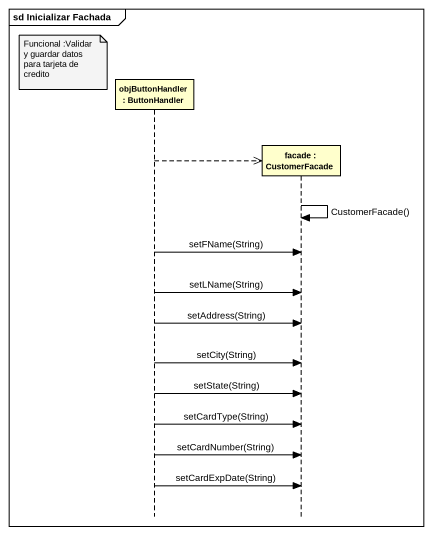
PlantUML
@startuml
mainframe sd Inicializar Fachada
hide footbox
participant "objButtonHandler : ButtonHandler" as objButtonHandler
participant "facade : CustomerFacade" as facade

note left of objButtonHandler : Funcional :Validar y guardar datos para tarjeta de credito
objButtonHandler -->> facade **
facade -> facade : CustomerFacade()
objButtonHandler -> facade : setFName(String)
objButtonHandler -> facade : setLName(String)
objButtonHandler -> facade : setAddress(String)
objButtonHandler -> facade : setCity(String)
objButtonHandler -> facade : setState(String)
objButtonHandler -> facade : setCardType(String)
objButtonHandler -> facade : setCardNumber(String)
objButtonHandler -> facade : setCardExpDate(String)
@enduml
